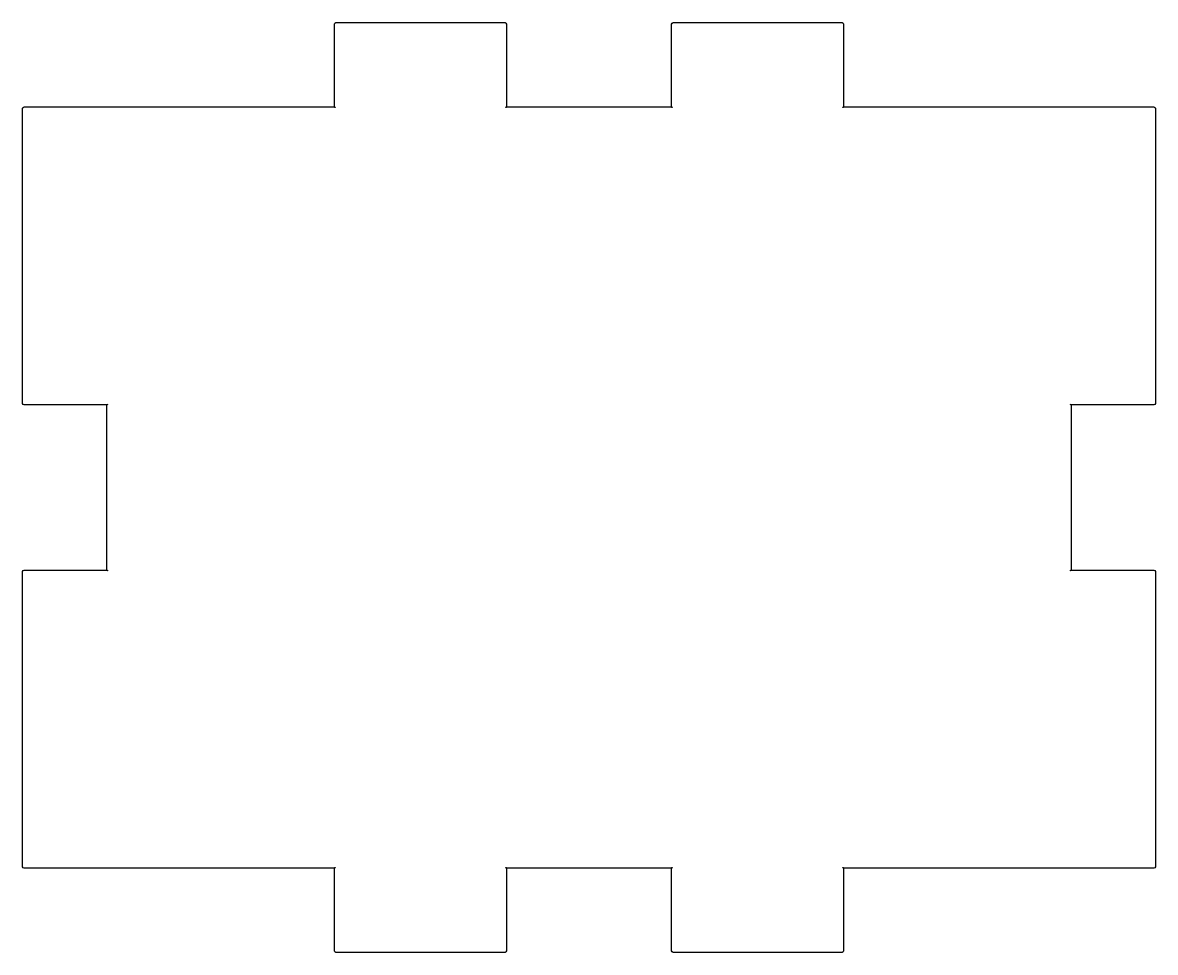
# Model space of a CAD drawing. Header units: millimetres. Extents: x -631.4 to -564.2, y 9.4 to 64.6.
import ezdxf

# ---------------------------------------------------------------- set-up
doc = ezdxf.new("R2010")
doc.units = ezdxf.units.MM
doc.layers.get('0').update_dxf_attribs({"linetype": 'CONTINUOUS'})

msp = doc.modelspace()

# ---------------------------------------------------------------- linework, layer by layer
msp.add_lwpolyline([(-626.436, 32.112), (-626.436, 32.123), (-626.436, 41.923), (-626.436, 41.933), (-626.421, 41.965), (-626.398, 41.96), (-626.393, 41.937), (-626.425, 41.923), (-626.436, 41.923), (-631.353, 41.923), (-631.407, 41.952), (-631.436, 42.005), (-631.436, 59.54), (-631.407, 59.594), (-631.353, 59.623), (-612.937, 59.623), (-612.926, 59.623), (-612.894, 59.608), (-612.898, 59.586), (-612.922, 59.58), (-612.937, 59.612), (-612.937, 59.623), (-612.937, 64.54), (-612.907, 64.594), (-612.853, 64.623), (-602.818, 64.623), (-602.766, 64.594), (-602.737, 64.54), (-602.737, 59.623), (-602.737, 59.612), (-602.751, 59.58), (-602.774, 59.586), (-602.778, 59.608), (-602.746, 59.623), (-602.737, 59.623), (-592.936, 59.623), (-592.925, 59.623), (-592.893, 59.608), (-592.897, 59.586), (-592.921, 59.58), (-592.936, 59.612), (-592.936, 59.623), (-592.936, 64.54), (-592.906, 64.594), (-592.852, 64.623), (-582.819, 64.623), (-582.765, 64.594), (-582.736, 64.54), (-582.736, 59.623), (-582.736, 59.612), (-582.75, 59.58), (-582.773, 59.586), (-582.777, 59.608), (-582.746, 59.623), (-582.736, 59.623), (-564.318, 59.623), (-564.265, 59.594), (-564.236, 59.54), (-564.236, 42.005), (-564.265, 41.952), (-564.318, 41.923), (-569.237, 41.923), (-569.246, 41.923), (-569.278, 41.937), (-569.274, 41.96), (-569.25, 41.965), (-569.237, 41.933), (-569.237, 41.923), (-569.237, 32.123), (-569.237, 32.112), (-569.25, 32.08), (-569.274, 32.085), (-569.278, 32.108), (-569.246, 32.123), (-569.237, 32.123), (-564.318, 32.123), (-564.265, 32.094), (-564.236, 32.04), (-564.236, 14.506), (-564.265, 14.452), (-564.318, 14.423), (-582.736, 14.423), (-582.746, 14.423), (-582.777, 14.437), (-582.773, 14.46), (-582.75, 14.465), (-582.736, 14.433), (-582.736, 14.423), (-582.736, 9.505), (-582.765, 9.453), (-582.819, 9.424), (-592.852, 9.424), (-592.906, 9.453), (-592.936, 9.505), (-592.936, 14.423), (-592.936, 14.433), (-592.921, 14.465), (-592.897, 14.46), (-592.893, 14.437), (-592.925, 14.423), (-592.936, 14.423), (-602.737, 14.423), (-602.746, 14.423), (-602.778, 14.437), (-602.774, 14.46), (-602.751, 14.465), (-602.737, 14.433), (-602.737, 14.423), (-602.737, 9.505), (-602.766, 9.453), (-602.818, 9.424), (-612.853, 9.424), (-612.907, 9.453), (-612.937, 9.505), (-612.937, 14.423), (-612.937, 14.433), (-612.922, 14.465), (-612.898, 14.46), (-612.894, 14.437), (-612.926, 14.423), (-612.937, 14.423), (-631.353, 14.423), (-631.407, 14.452), (-631.436, 14.506), (-631.436, 32.04), (-631.407, 32.094), (-631.353, 32.123), (-626.436, 32.123), (-626.425, 32.123), (-626.393, 32.108), (-626.398, 32.085), (-626.421, 32.08)], close=True)

doc.saveas('drawing.dxf')
